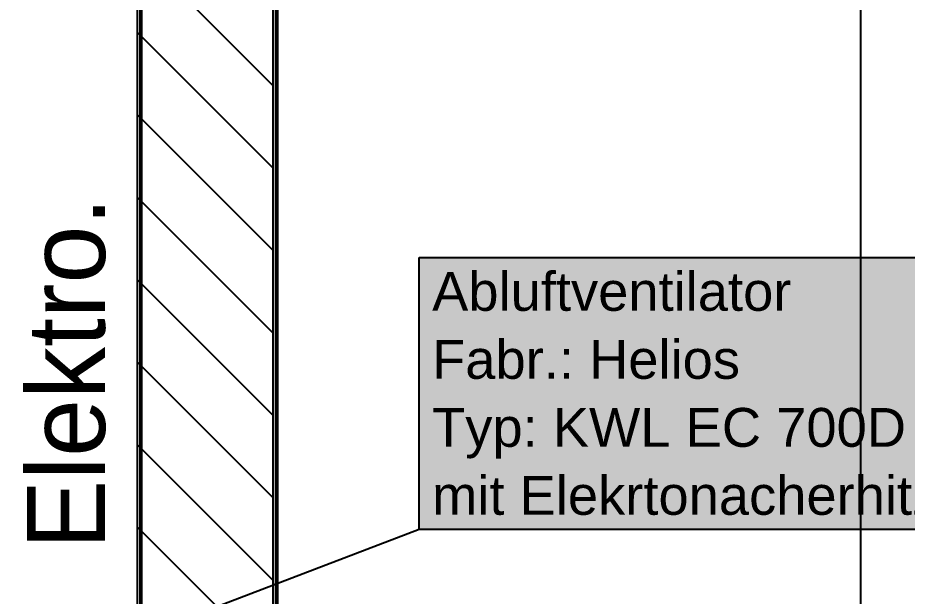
# Model space of a CAD drawing. Extents: x 0 to 756, y -25 to 420.
# Drawn here: x 381.14 to 426.88, y 331.9 to 361.67 of the extents above; entities that cross this region are included whole.
import ezdxf
from ezdxf.lldxf.tags import DXFTag

# ---------------------------------------------------------------- set-up
doc = ezdxf.new("R2010")
doc.units = 0
doc.layers.get('0').update_dxf_attribs({"lineweight": 25})
for name, color, linetype, lineweight in [('A_Aussenwand', 7, 'Continuous', 25), ('Allgemein01', 7, 'Continuous', 13), ('L_Text', 7, 'Continuous', 25), ('Möblierung', 7, 'Continuous', 13), ('Sanitär', 7, 'Continuous', 25), ('Wand Holz tragend', 7, 'Continuous', 13)]:
    doc.layers.add(name, color=color, linetype=linetype, lineweight=lineweight)
doc.layers.add('A_Geschossdecke', color=7, linetype='Continuous', lineweight=25, true_color=0x008080)
doc.layers.add('Raum', color=250, linetype='Continuous', lineweight=13, true_color=0x333333)
doc.styles.get("Standard").update_dxf_attribs({"font": 'arial.ttf'})
tags = doc.linetypes.add('VERDECKT2_S2', pattern=[0.27, 0.2, -0.07]).pattern_tags.tags
tags[6:7] = [DXFTag(74, 4), DXFTag(75, 0), DXFTag(340, '0'), DXFTag(46, 1.0), DXFTag(50, 0.0), DXFTag(44, 0.0), DXFTag(45, 0.0)]
tags[4:5] = [DXFTag(74, 4), DXFTag(75, 0), DXFTag(340, '0'), DXFTag(46, 1.0), DXFTag(50, 0.0), DXFTag(44, 0.0), DXFTag(45, 0.0)]

# ---------------------------------------------------------------- blocks, each defined once
blk = doc.blocks.new('Referenz-A01I5XF3IE')
at = {"layer": 'Allgemein01', "color": 0, "linetype": 'VERDECKT2_S2', "lineweight": -2, "ltscale": 0.25}
blk.add_line((424.486, 414.358), (424.486, 52.452), dxfattribs=at)
at = {"layer": 'Allgemein01', "color": 0}
blk.add_line((387.461, 38.48), (387.461, 384.768), dxfattribs=at)
at = {"layer": 'Möblierung', "color": 0, "linetype": 'VERDECKT2_S2', "lineweight": -2, "ltscale": 0.25}
blk.add_line((424.486, 414.358), (424.486, 52.452), dxfattribs=at)
at = {"layer": 'Raum', "color": 0, "lineweight": -2}
blk.add_line((387.461, 302.194), (387.461, 384.768), dxfattribs=at)
at = {"layer": 'Wand Holz tragend', "color": 0, "lineweight": 50}
for p, q in [((394.466, 258.196), (394.466, 391.773)), ((387.461, 384.768), (387.461, 302.194))]:
    blk.add_line(p, q, dxfattribs=at)
at = {"layer": 'Sanitär', "color": 0, "lineweight": 13, "insert": (381.621, 334.314), "char_height": 4.00267, "attachment_point": 1, "rotation": 90}
blk.add_mtext('{\\fPosterama Text Light;Elektro.}', dxfattribs=at)
blk = doc.blocks.new('Wand-A01I5XFHIE', base_point=(387.279, 31.476))
at = {"color": 0, "linetype": 'ByBlock', "lineweight": -2, "ltscale": 0.25}
for p, q in [((394.279, 391.533), (394.279, 260.849)), ((387.279, 384.533), (387.279, 302.013))]:
    blk.add_line(p, q, dxfattribs=at)
at = {"color": 0, "lineweight": -2}
for p, q in [((387.279, 365.173), (394.279, 358.173)), ((387.279, 360.931), (394.279, 353.931)), ((387.279, 356.688), (394.279, 349.688)), ((387.279, 352.445), (394.279, 345.445)), ((387.279, 348.203), (394.279, 341.203)), ((387.279, 343.96), (394.279, 336.96)), ((387.279, 339.717), (394.279, 332.717)), ((387.279, 335.475), (394.279, 328.475))]:
    blk.add_line(p, q, dxfattribs=at)
blk = doc.blocks.new('Geschossdecke-A01I5XOBIE', base_point=(114.279, 232.145))
at = {"color": 0, "linetype": 'ByBlock', "lineweight": -2, "ltscale": 0.25}
blk.add_line((394.279, 232.145), (394.279, 391.533), dxfattribs=at)
blk = doc.blocks.new('Geschossdecke-A01I5XVJIE', base_point=(114.279, 31.476))
at = {"color": 0, "linetype": 'ByBlock', "lineweight": -2, "ltscale": 0.25}
blk.add_line((394.279, 391.533), (394.279, 31.476), dxfattribs=at)
blk = doc.blocks.new('Bauteilbeschriftung-A01I5XVZIE', base_point=(348.793, 315.081))
at = {"color": 0, "lineweight": -2}
for p, q in [((401.781, 349.34), (431.871, 349.34)), ((401.781, 335.34), (401.781, 349.34)), ((431.871, 335.34), (401.781, 335.34))]:
    blk.add_line(p, q, dxfattribs=at)
at = {"color": 0, "linetype": 'ByBlock', "lineweight": -2, "ltscale": 0.25}
blk.add_line((401.781, 335.34), (348.793, 315.081), dxfattribs=at)
at = {"color": 7, "linetype": 'ByBlock', "lineweight": -2, "ltscale": 0.25, "true_color": 0xffffff}
for points in [[(401.781, 335.34), (431.871, 335.34), (401.781, 349.34)], [(431.871, 335.34), (401.781, 349.34), (431.871, 349.34)]]:
    blk.add_solid(points, dxfattribs=at)
at = {"color": 0, "linetype": 'ByBlock', "lineweight": -2, "ltscale": 0.25, "char_height": 2, "attachment_point": 1}
for s, insert in [('{\\fArial;Abluftventilator}', (402.448, 348.59)), ('{\\fArial;Fabr.: Helios}', (402.448, 345.09)), ('{\\fArial;Typ: KWL EC 700D}', (402.448, 341.59)), ('{\\fArial;mit Elekrtonacherhitzer}', (402.448, 338.09))]:
    blk.add_mtext(s, dxfattribs=dict(at, insert=insert))

msp = doc.modelspace()

# ---------------------------------------------------------------- block references
at = {"color": 8, "lineweight": 25, "ltscale": 0.25, "true_color": 0x808080}
msp.add_blockref('Referenz-A01I5XF3IE', (0, 0), dxfattribs=at)
at = {"layer": 'A_Aussenwand', "ltscale": 0.25}
msp.add_blockref('Wand-A01I5XFHIE', (387.279, 31.476), dxfattribs=at)
at = {"layer": 'A_Geschossdecke', "ltscale": 0.25}
for name, p in [('Geschossdecke-A01I5XOBIE', (114.279, 232.145)), ('Geschossdecke-A01I5XVJIE', (114.279, 31.476))]:
    msp.add_blockref(name, p, dxfattribs=at)
at = {"layer": 'L_Text', "color": 7, "ltscale": 0.25}
msp.add_blockref('Bauteilbeschriftung-A01I5XVZIE', (348.793, 315.081), dxfattribs=at)

doc.saveas('drawing.dxf')
